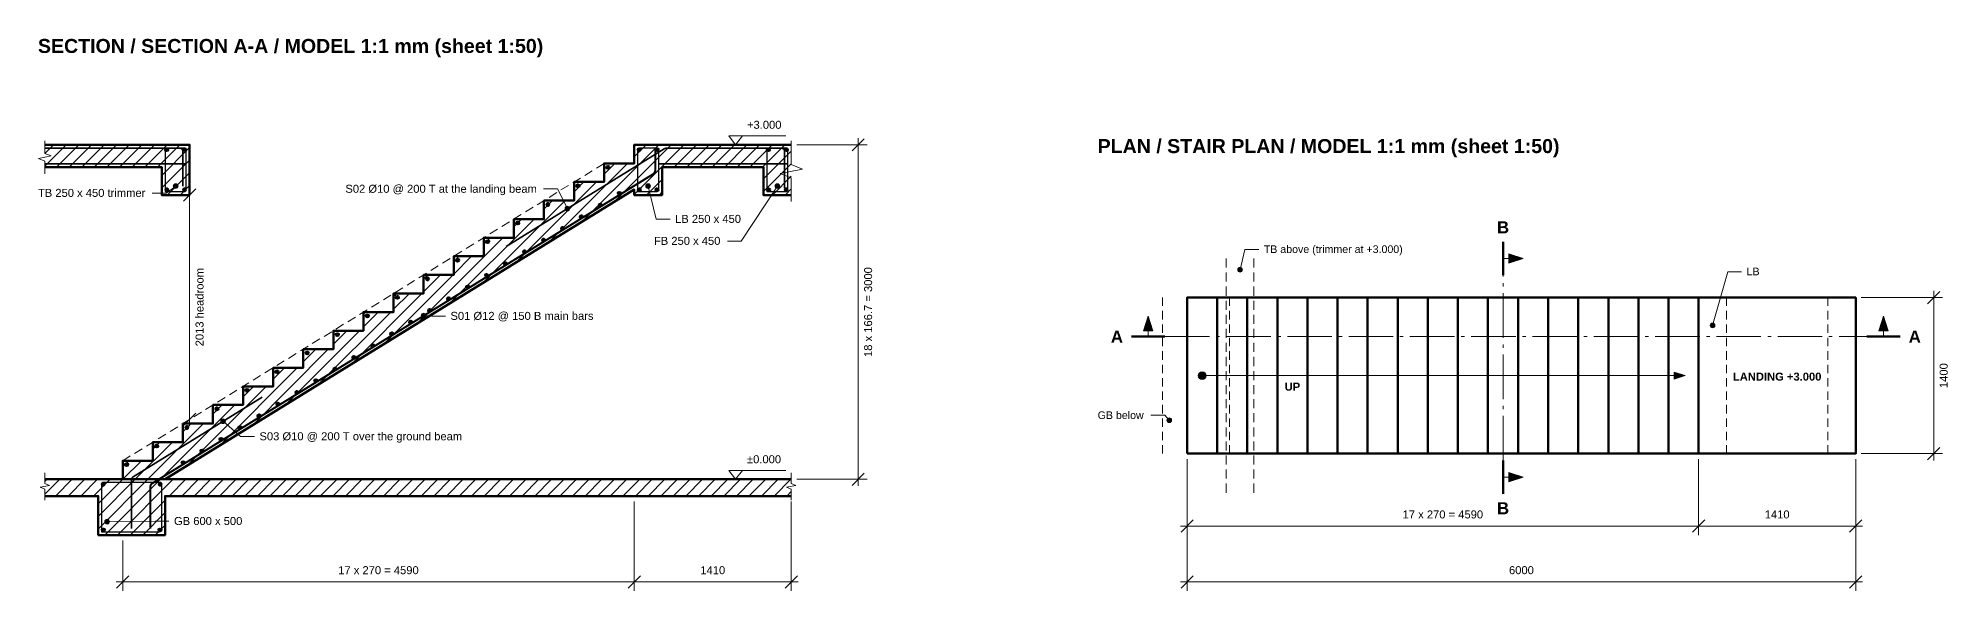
# Model space of a CAD drawing. Header units: millimetres. Extents: x 2 to 27661, y 0 to 4956.
# Drawn here: x 2 to 17139, y 0 to 4956 of the extents above; entities that cross this region are included whole.
import ezdxf
from ezdxf.enums import TextEntityAlignment as Align

# ---------------------------------------------------------------- set-up
doc = ezdxf.new("R2010")
doc.units = ezdxf.units.MM
for name, color, linetype, lineweight, true_color in [('A-BORDER', 7, 'Continuous', 18, 0x6f8794), ('A-DIMS', 7, 'Continuous', 15, 0x46606d), ('A-TEXT', 7, 'Continuous', 15, 0x1b2a33), ('S-CONC', 7, 'Continuous', 50, 0x1f2d36), ('S-HATCH', 7, 'Continuous', 9, 0x9aa5aa), ('S-HIDDEN', 7, 'Continuous', 18, 0x5b6b74), ('S-REBAR', 7, 'Continuous', 40, 0xb2361f)]:
    doc.layers.add(name, color=color, linetype=linetype, lineweight=lineweight, true_color=true_color)
doc.styles.add('STR_BOLD', font='arialbd.ttf')
doc.styles.add('STR_REGULAR', font='arial.ttf')

# ---------------------------------------------------------------- blocks, each defined once
blk = doc.blocks.new('2104_STAIR_STRAIGHT_SECTION')
at = {"layer": 'A-DIMS'}
h = blk.add_hatch(color=256, dxfattribs=at)
edge = h.paths.add_edge_path()
edge.add_arc((475, 2630), 21, 0, 360)
h = blk.add_hatch(color=256, dxfattribs=at)
edge = h.paths.add_edge_path()
edge.add_arc((4715, 2630), 21, 0, 360)
h = blk.add_hatch(color=256, dxfattribs=at)
edge = h.paths.add_edge_path()
edge.add_arc((5875, 2630), 21, 0, 360)
h = blk.add_hatch(color=256, dxfattribs=at)
edge = h.paths.add_edge_path()
edge.add_arc((3990, 2428), 21, 0, 360)
h = blk.add_hatch(color=256, dxfattribs=at)
edge = h.paths.add_edge_path()
edge.add_arc((2700, 1468), 21, 0, 360)
h = blk.add_hatch(color=256, dxfattribs=at)
edge = h.paths.add_edge_path()
edge.add_arc((900, 520), 21, 0, 360)
h = blk.add_hatch(color=256, dxfattribs=at)
edge = h.paths.add_edge_path()
edge.add_arc((-140, -380), 21, 0, 360)
at = {"layer": 'S-REBAR'}
h = blk.add_hatch(color=256, dxfattribs=at)
edge = h.paths.add_edge_path()
edge.add_arc((394, 2956), 14, 0, 360)
h = blk.add_hatch(color=256, dxfattribs=at)
edge = h.paths.add_edge_path()
edge.add_arc((556, 2956), 14, 0, 360)
h = blk.add_hatch(color=256, dxfattribs=at)
edge = h.paths.add_edge_path()
edge.add_arc((4634, 2956), 14, 0, 360)
h = blk.add_hatch(color=256, dxfattribs=at)
edge = h.paths.add_edge_path()
edge.add_arc((4796, 2956), 14, 0, 360)
h = blk.add_hatch(color=256, dxfattribs=at)
edge = h.paths.add_edge_path()
edge.add_arc((5794, 2956), 14, 0, 360)
h = blk.add_hatch(color=256, dxfattribs=at)
edge = h.paths.add_edge_path()
edge.add_arc((5956, 2956), 14, 0, 360)
h = blk.add_hatch(color=256, dxfattribs=at)
edge = h.paths.add_edge_path()
edge.add_arc((4355, 2798), 14, 0, 360)
h = blk.add_hatch(color=256, dxfattribs=at)
edge = h.paths.add_edge_path()
edge.add_arc((396, 2596), 14, 0, 360)
h = blk.add_hatch(color=256, dxfattribs=at)
edge = h.paths.add_edge_path()
edge.add_arc((554, 2596), 14, 0, 360)
h = blk.add_hatch(color=256, dxfattribs=at)
edge = h.paths.add_edge_path()
edge.add_arc((4085, 2632), 14, 0, 360)
h = blk.add_hatch(color=256, dxfattribs=at)
edge = h.paths.add_edge_path()
edge.add_arc((4456, 2565), 14, 0, 360)
h = blk.add_hatch(color=256, dxfattribs=at)
edge = h.paths.add_edge_path()
edge.add_arc((4636, 2596), 14, 0, 360)
h = blk.add_hatch(color=256, dxfattribs=at)
edge = h.paths.add_edge_path()
edge.add_arc((4794, 2596), 14, 0, 360)
h = blk.add_hatch(color=256, dxfattribs=at)
edge = h.paths.add_edge_path()
edge.add_arc((5796, 2596), 14, 0, 360)
h = blk.add_hatch(color=256, dxfattribs=at)
edge = h.paths.add_edge_path()
edge.add_arc((5954, 2596), 14, 0, 360)
h = blk.add_hatch(color=256, dxfattribs=at)
edge = h.paths.add_edge_path()
edge.add_arc((3815, 2465), 14, 0, 360)
h = blk.add_hatch(color=256, dxfattribs=at)
edge = h.paths.add_edge_path()
edge.add_arc((4286, 2460), 14, 0, 360)
h = blk.add_hatch(color=256, dxfattribs=at)
edge = h.paths.add_edge_path()
edge.add_arc((3545, 2298), 14, 0, 360)
h = blk.add_hatch(color=256, dxfattribs=at)
edge = h.paths.add_edge_path()
edge.add_arc((3946, 2250), 14, 0, 360)
h = blk.add_hatch(color=256, dxfattribs=at)
edge = h.paths.add_edge_path()
edge.add_arc((4116, 2355), 14, 0, 360)
h = blk.add_hatch(color=256, dxfattribs=at)
edge = h.paths.add_edge_path()
edge.add_arc((3275, 2132), 14, 0, 360)
h = blk.add_hatch(color=256, dxfattribs=at)
edge = h.paths.add_edge_path()
edge.add_arc((3776, 2145), 14, 0, 360)
h = blk.add_hatch(color=256, dxfattribs=at)
edge = h.paths.add_edge_path()
edge.add_arc((3005, 1965), 14, 0, 360)
h = blk.add_hatch(color=256, dxfattribs=at)
edge = h.paths.add_edge_path()
edge.add_arc((3435, 1935), 14, 0, 360)
h = blk.add_hatch(color=256, dxfattribs=at)
edge = h.paths.add_edge_path()
edge.add_arc((3605, 2040), 14, 0, 360)
h = blk.add_hatch(color=256, dxfattribs=at)
edge = h.paths.add_edge_path()
edge.add_arc((2735, 1798), 14, 0, 360)
h = blk.add_hatch(color=256, dxfattribs=at)
edge = h.paths.add_edge_path()
edge.add_arc((3095, 1725), 14, 0, 360)
h = blk.add_hatch(color=256, dxfattribs=at)
edge = h.paths.add_edge_path()
edge.add_arc((3265, 1830), 14, 0, 360)
h = blk.add_hatch(color=256, dxfattribs=at)
edge = h.paths.add_edge_path()
edge.add_arc((2465, 1632), 14, 0, 360)
h = blk.add_hatch(color=256, dxfattribs=at)
edge = h.paths.add_edge_path()
edge.add_arc((2925, 1620), 14, 0, 360)
h = blk.add_hatch(color=256, dxfattribs=at)
edge = h.paths.add_edge_path()
edge.add_arc((2195, 1465), 14, 0, 360)
h = blk.add_hatch(color=256, dxfattribs=at)
edge = h.paths.add_edge_path()
edge.add_arc((2584, 1410), 14, 0, 360)
h = blk.add_hatch(color=256, dxfattribs=at)
edge = h.paths.add_edge_path()
edge.add_arc((2754, 1515), 14, 0, 360)
h = blk.add_hatch(color=256, dxfattribs=at)
edge = h.paths.add_edge_path()
edge.add_arc((1925, 1298), 14, 0, 360)
h = blk.add_hatch(color=256, dxfattribs=at)
edge = h.paths.add_edge_path()
edge.add_arc((2244, 1199), 14, 0, 360)
h = blk.add_hatch(color=256, dxfattribs=at)
edge = h.paths.add_edge_path()
edge.add_arc((2414, 1305), 14, 0, 360)
h = blk.add_hatch(color=256, dxfattribs=at)
edge = h.paths.add_edge_path()
edge.add_arc((1655, 1132), 14, 0, 360)
h = blk.add_hatch(color=256, dxfattribs=at)
edge = h.paths.add_edge_path()
edge.add_arc((2074, 1094), 14, 0, 360)
h = blk.add_hatch(color=256, dxfattribs=at)
edge = h.paths.add_edge_path()
edge.add_arc((1385, 965), 14, 0, 360)
h = blk.add_hatch(color=256, dxfattribs=at)
edge = h.paths.add_edge_path()
edge.add_arc((1733, 884), 14, 0, 360)
h = blk.add_hatch(color=256, dxfattribs=at)
edge = h.paths.add_edge_path()
edge.add_arc((1904, 989), 14, 0, 360)
h = blk.add_hatch(color=256, dxfattribs=at)
edge = h.paths.add_edge_path()
edge.add_arc((1115, 798), 14, 0, 360)
h = blk.add_hatch(color=256, dxfattribs=at)
edge = h.paths.add_edge_path()
edge.add_arc((1393, 674), 14, 0, 360)
h = blk.add_hatch(color=256, dxfattribs=at)
edge = h.paths.add_edge_path()
edge.add_arc((1563, 779), 14, 0, 360)
h = blk.add_hatch(color=256, dxfattribs=at)
edge = h.paths.add_edge_path()
edge.add_arc((845, 632), 14, 0, 360)
h = blk.add_hatch(color=256, dxfattribs=at)
edge = h.paths.add_edge_path()
edge.add_arc((1223, 569), 14, 0, 360)
h = blk.add_hatch(color=256, dxfattribs=at)
edge = h.paths.add_edge_path()
edge.add_arc((575, 465), 14, 0, 360)
h = blk.add_hatch(color=256, dxfattribs=at)
edge = h.paths.add_edge_path()
edge.add_arc((882, 359), 14, 0, 360)
h = blk.add_hatch(color=256, dxfattribs=at)
edge = h.paths.add_edge_path()
edge.add_arc((1053, 464), 14, 0, 360)
h = blk.add_hatch(color=256, dxfattribs=at)
edge = h.paths.add_edge_path()
edge.add_arc((305, 298), 14, 0, 360)
h = blk.add_hatch(color=256, dxfattribs=at)
edge = h.paths.add_edge_path()
edge.add_arc((712, 254), 14, 0, 360)
h = blk.add_hatch(color=256, dxfattribs=at)
edge = h.paths.add_edge_path()
edge.add_arc((35, 132), 14, 0, 360)
h = blk.add_hatch(color=256, dxfattribs=at)
edge = h.paths.add_edge_path()
edge.add_arc((542, 149), 14, 0, 360)
h = blk.add_hatch(color=256, dxfattribs=at)
edge = h.paths.add_edge_path()
edge.add_arc((-176, -44), 14, 0, 360)
h = blk.add_hatch(color=256, dxfattribs=at)
edge = h.paths.add_edge_path()
edge.add_arc((336, -44), 14, 0, 360)
h = blk.add_hatch(color=256, dxfattribs=at)
edge = h.paths.add_edge_path()
edge.add_arc((-174, -454), 14, 0, 360)
h = blk.add_hatch(color=256, dxfattribs=at)
edge = h.paths.add_edge_path()
edge.add_arc((334, -454), 14, 0, 360)
at = {"layer": 'A-DIMS'}
for p, q in [((5438, 3080), (5951, 3080)), ((6050, 3000), (6680, 3000)), ((6600, -60), (6600, 3060)), ((4146, 2726), (4214, 2768)), ((4252, 2791), (4320, 2833)), ((600, 477), (600, 2610)), ((3827, 2529), (3895, 2571)), ((3933, 2595), (4001, 2636)), ((4039, 2660), (4107, 2702)), ((3614, 2398), (3682, 2440)), ((3720, 2463), (3789, 2505)), ((3295, 2201), (3363, 2243)), ((3402, 2266), (3470, 2308)), ((3508, 2332), (3576, 2374)), ((3083, 2070), (3151, 2112)), ((3189, 2135), (3257, 2177)), ((2764, 1873), (2832, 1915)), ((2870, 1938), (2938, 1980)), ((2976, 2004), (3044, 2046)), ((2445, 1676), (2513, 1718)), ((2551, 1741), (2619, 1783)), ((2657, 1807), (2726, 1849)), ((2232, 1545), (2300, 1587)), ((2339, 1610), (2407, 1652)), ((1913, 1348), (1981, 1390)), ((2020, 1413), (2088, 1455)), ((2126, 1479), (2194, 1521)), ((1701, 1217), (1769, 1259)), ((1807, 1282), (1875, 1324)), ((1382, 1020), (1450, 1062)), ((1488, 1085), (1556, 1127)), ((1594, 1151), (1663, 1193)), ((1063, 823), (1131, 865)), ((1169, 888), (1237, 930)), ((1276, 954), (1344, 996)), ((850, 692), (918, 734)), ((957, 757), (1025, 799)), ((531, 495), (600, 537)), ((638, 560), (706, 602)), ((744, 626), (812, 668)), ((319, 364), (387, 405)), ((425, 429), (493, 471)), ((0, 167), (68, 209)), ((106, 232), (174, 274)), ((213, 298), (281, 340)), ((5438, 80), (5951, 80)), ((6050, 0), (6680, 0)), ((4590, -200), (4590, -1000)), ((4590, -200), (4590, -1000)), ((6000, -200), (6000, -1000)), ((0, -550), (0, -1000)), ((-60, -920), (4650, -920)), ((4530, -920), (6060, -920))]:
    blk.add_line(p, q, dxfattribs=at)
at = {"layer": 'A-DIMS', "lineweight": 30}
for p, q in [((6545, 2945), (6655, 3055)), ((545, 2495), (655, 2605)), ((545, 482), (655, 592)), ((6545, -55), (6655, 55)), ((-55, -975), (55, -865)), ((4535, -975), (4645, -865)), ((4535, -975), (4645, -865)), ((5945, -975), (6055, -865))]:
    blk.add_line(p, q, dxfattribs=at)
at = {"layer": 'A-DIMS'}
for points in [[(-699, 3036), (-699, 2923), (-641, 2900), (-757, 2877), (-699, 2853), (-699, 2741)], [(5999, 2491), (5999, 2703), (5899, 2743), (6099, 2783), (5999, 2823), (5999, 3036)], [(265, 2567), (390, 2567), (475, 2630)], [(3777, 2604), (3902, 2604), (3990, 2428)], [(4912, 2334), (4787, 2334), (4715, 2630)], [(5426, 2137), (5551, 2137), (5875, 2630)], [(2896, 1464), (2771, 1464), (2700, 1468)], [(1182, 384), (1057, 384), (900, 520)], [(-699, 59), (-699, -38), (-657, -55), (-741, -72), (-699, -88), (-699, -186)], [(5999, -186), (5999, -88), (5957, -72), (6041, -55), (5999, -38), (5999, 59)], [(415, -376), (290, -376), (-140, -380)]]:
    blk.add_lwpolyline(points, dxfattribs=at)
for points in [[(5500, 3000), (5438, 3080), (5562, 3080)], [(5500, 0), (5438, 80), (5562, 80)]]:
    blk.add_lwpolyline(points, close=True, dxfattribs=at)
for centre in [(475, 2630), (4715, 2630), (5875, 2630), (3990, 2428), (2700, 1468), (900, 520), (-140, -380)]:
    blk.add_circle(centre, 21, dxfattribs=at)
at = {"layer": 'S-CONC'}
for points in [[(-699, 2800), (350, 2800), (350, 2550), (600, 2550), (600, 3000), (-699, 3000)], [(381, 0), (0, 0), (0, 167), (270, 167), (270, 333), (540, 333), (540, 500), (810, 500), (810, 667), (1080, 667), (1080, 833), (1350, 833), (1350, 1000), (1620, 1000), (1620, 1167), (1890, 1167), (1890, 1333), (2160, 1333), (2160, 1500), (2430, 1500), (2430, 1667), (2700, 1667), (2700, 1833), (2970, 1833), (2970, 2000), (3240, 2000), (3240, 2167), (3510, 2167), (3510, 2333), (3780, 2333), (3780, 2500), (4050, 2500), (4050, 2667), (4320, 2667), (4320, 2833), (4590, 2833), (4590, 3000), (5999, 3000)], [(5999, 2550), (5750, 2550), (5750, 2800), (4840, 2800), (4840, 2550), (4590, 2550), (4590, 2598), (381, 0)], [(5999, 0), (-699, 0)], [(-699, -150), (-220, -150), (-220, -500), (380, -500), (380, -150), (5999, -150)]]:
    blk.add_lwpolyline(points, dxfattribs=at)
at = {"layer": 'S-HATCH'}
for p, q in [((-699, 2808), (-507, 3000)), ((-699, 2921), (-620, 3000)), ((-594, 2800), (-394, 3000)), ((-481, 2800), (-281, 3000)), ((-368, 2800), (-168, 3000)), ((-255, 2800), (-55, 3000)), ((-142, 2800), (58, 3000)), ((-28, 2800), (172, 3000)), ((85, 2800), (285, 3000)), ((198, 2800), (398, 3000)), ((311, 2800), (511, 3000)), ((350, 2726), (600, 2976)), ((4116, 2306), (4810, 3000)), ((4411, 2488), (4923, 3000)), ((4590, 2554), (5036, 3000)), ((4590, 2893), (4697, 3000)), ((4950, 2800), (5150, 3000)), ((5063, 2800), (5263, 3000)), ((5176, 2800), (5376, 3000)), ((5289, 2800), (5489, 3000)), ((5402, 2800), (5602, 3000)), ((5515, 2800), (5715, 3000)), ((5628, 2800), (5828, 3000)), ((5742, 2800), (5942, 3000)), ((5750, 2695), (5999, 2944)), ((350, 2613), (600, 2863)), ((400, 2550), (600, 2750)), ((3820, 2123), (4530, 2833)), ((4320, 2736), (4417, 2833)), ((5750, 2582), (5999, 2831)), ((514, 2550), (600, 2636)), ((3525, 1941), (4251, 2667)), ((4050, 2579), (4137, 2667)), ((4700, 2550), (4840, 2690)), ((4813, 2550), (4840, 2577)), ((5831, 2550), (5999, 2718)), ((5944, 2550), (5999, 2605)), ((3229, 1758), (3971, 2500)), ((3780, 2422), (3858, 2500)), ((2933, 1576), (3691, 2333)), ((3510, 2265), (3578, 2333)), ((2638, 1393), (3411, 2167)), ((3240, 2109), (3298, 2167)), ((2970, 1839), (3131, 2000)), ((2970, 1952), (3018, 2000)), ((2342, 1211), (2965, 1833)), ((2700, 1682), (2852, 1833)), ((2700, 1795), (2738, 1833)), ((2046, 1028), (2685, 1667)), ((2430, 1525), (2572, 1667)), ((2430, 1638), (2459, 1667)), ((1751, 846), (2405, 1500)), ((2160, 1368), (2292, 1500)), ((2160, 1481), (2179, 1500)), ((1455, 663), (2125, 1333)), ((1890, 1211), (2012, 1333)), ((1890, 1324), (1899, 1333)), ((1160, 481), (1845, 1167)), ((1620, 1054), (1732, 1167)), ((864, 298), (1566, 1000)), ((1350, 897), (1453, 1000)), ((568, 116), (1286, 833)), ((1080, 741), (1173, 833)), ((339, 0), (1006, 667)), ((810, 584), (893, 667)), ((226, 0), (726, 500)), ((540, 427), (613, 500)), ((113, 0), (446, 333)), ((270, 270), (333, 333)), ((-699, -133), (-566, 0)), ((-699, -20), (-679, 0)), ((-603, -150), (-453, 0)), ((-489, -150), (-339, 0)), ((-376, -150), (-226, 0)), ((-263, -150), (-113, 0)), ((-220, -446), (226, 0)), ((-220, -333), (113, 0)), ((-220, -220), (0, 0)), ((-161, -500), (339, 0)), ((-47, -500), (453, 0)), ((0, 0), (167, 167)), ((0, 113), (54, 167)), ((416, -150), (566, 0)), ((529, -150), (679, 0)), ((642, -150), (792, 0)), ((755, -150), (905, 0)), ((868, -150), (1018, 0)), ((981, -150), (1131, 0)), ((1095, -150), (1245, 0)), ((1208, -150), (1358, 0)), ((1321, -150), (1471, 0)), ((1547, -150), (1697, 0)), ((1660, -150), (1810, 0)), ((1773, -150), (1923, 0)), ((1886, -150), (2036, 0)), ((2000, -150), (2150, 0)), ((2113, -150), (2263, 0)), ((2226, -150), (2376, 0)), ((2339, -150), (2489, 0)), ((2452, -150), (2602, 0)), ((2565, -150), (2715, 0)), ((2678, -150), (2828, 0)), ((2792, -150), (2942, 0)), ((2905, -150), (3055, 0)), ((3018, -150), (3168, 0)), ((3131, -150), (3281, 0)), ((3244, -150), (3394, 0)), ((3357, -150), (3507, 0)), ((3470, -150), (3620, 0)), ((3584, -150), (3734, 0)), ((3697, -150), (3847, 0)), ((3810, -150), (3960, 0)), ((3923, -150), (4073, 0)), ((4036, -150), (4186, 0)), ((4149, -150), (4299, 0)), ((4262, -150), (4412, 0)), ((4375, -150), (4525, 0)), ((4489, -150), (4639, 0)), ((4602, -150), (4752, 0)), ((4715, -150), (4865, 0)), ((4828, -150), (4978, 0)), ((4941, -150), (5091, 0)), ((5054, -150), (5204, 0)), ((5167, -150), (5317, 0)), ((5281, -150), (5431, 0)), ((5394, -150), (5544, 0)), ((5507, -150), (5657, 0)), ((5620, -150), (5770, 0)), ((5733, -150), (5883, 0)), ((5846, -150), (5996, 0)), ((1434, -150), (1584, 0)), ((5959, -150), (5999, -110)), ((66, -500), (380, -186)), ((179, -500), (380, -299)), ((292, -500), (380, -412))]:
    blk.add_line(p, q, dxfattribs=at)
at = {"layer": 'S-REBAR', "lineweight": 35}
for points in [[(-699, 2970), (510, 2970), (510, 2970), (510, 2970), (510, 2970), (510, 2970), (510, 2970), (510, 2970), (517, 2969), (517, 2969), (518, 2969), (518, 2969), (518, 2969), (518, 2969), (518, 2969), (524, 2966), (525, 2966), (525, 2966), (525, 2966), (525, 2966), (525, 2966), (526, 2966), (531, 2962), (531, 2961), (531, 2961), (531, 2961), (531, 2961), (531, 2961), (532, 2961), (536, 2956), (536, 2955), (536, 2955), (536, 2955), (536, 2955), (536, 2955), (536, 2954), (539, 2948), (539, 2948), (539, 2948), (539, 2948), (539, 2948), (539, 2947), (539, 2947), (540, 2940), (540, 2940), (540, 2940), (540, 2940), (540, 2940), (540, 2940), (540, 2940), (540, 2630)], [(5590, 2969), (4876, 2969), (4875, 2969), (4875, 2969), (4875, 2969), (4875, 2969), (4875, 2969), (4875, 2969), (4873, 2969), (4873, 2969), (4873, 2969), (4873, 2969), (4873, 2969), (4872, 2969), (4872, 2969), (4870, 2969), (4870, 2969), (4870, 2968), (4870, 2968), (4870, 2968), (4870, 2968), (4870, 2968), (4867, 2968), (4867, 2968), (4867, 2968), (4867, 2968), (4867, 2968), (4867, 2968), (4867, 2968), (4865, 2967), (4865, 2967), (4865, 2967), (4865, 2967), (4865, 2967), (4864, 2967), (4864, 2967), (4862, 2966), (4862, 2966), (4862, 2966), (4862, 2966), (4862, 2966), (4862, 2966), (4862, 2966), (4860, 2965), (4860, 2965), (4860, 2965), (4860, 2965), (4860, 2965), (4860, 2964), (4860, 2964), (3440, 2088)], [(5490, 2970), (5910, 2970), (5910, 2970), (5910, 2970), (5910, 2970), (5910, 2970), (5910, 2970), (5910, 2970), (5917, 2969), (5917, 2969), (5918, 2969), (5918, 2969), (5918, 2969), (5918, 2969), (5918, 2969), (5924, 2966), (5925, 2966), (5925, 2966), (5925, 2966), (5925, 2966), (5925, 2966), (5926, 2966), (5931, 2962), (5931, 2961), (5931, 2961), (5931, 2961), (5931, 2961), (5931, 2961), (5932, 2961), (5936, 2956), (5936, 2955), (5936, 2955), (5936, 2955), (5936, 2955), (5936, 2955), (5936, 2954), (5939, 2948), (5939, 2948), (5939, 2948), (5939, 2948), (5939, 2948), (5939, 2947), (5939, 2947), (5940, 2940), (5940, 2940), (5940, 2940), (5940, 2940), (5940, 2940), (5940, 2940), (5940, 2940), (5940, 2610)], [(-699, 2830), (560, 2830)], [(4810, 2830), (5960, 2830)], [(1250, 736), (94, 23), (94, 23), (94, 23), (94, 23), (94, 23), (94, 23), (94, 23), (91, 20), (90, 20), (90, 20), (90, 20), (90, 20), (90, 20), (90, 20), (87, 17), (87, 16), (87, 16), (87, 16), (87, 16), (86, 16), (86, 16), (84, 12), (84, 12), (84, 12), (84, 12), (84, 12), (84, 12), (84, 12), (82, 8), (82, 8), (82, 8), (82, 7), (82, 7), (82, 7), (82, 7), (81, 3), (81, 3), (80, 3), (80, 2), (80, 2), (80, 2), (80, 2), (80, -2), (80, -2), (80, -3), (80, -3), (80, -3), (80, -3), (80, -3), (80, -440)]]:
    blk.add_lwpolyline(points, dxfattribs=at)
at = {"layer": 'S-REBAR', "lineweight": 40}
blk.add_lwpolyline([(250, -440), (250, -65), (250, -65), (250, -64), (250, -64), (250, -64), (250, -64), (250, -64), (250, -59), (250, -59), (251, -58), (251, -58), (251, -58), (251, -58), (251, -58), (252, -53), (252, -53), (252, -53), (252, -52), (252, -52), (252, -52), (252, -52), (254, -47), (254, -47), (254, -47), (255, -47), (255, -47), (255, -47), (255, -46), (258, -42), (258, -42), (258, -42), (258, -42), (258, -42), (258, -42), (258, -41), (262, -38), (262, -38), (262, -37), (262, -37), (262, -37), (262, -37), (263, -37), (267, -34), (267, -34), (267, -34), (267, -34), (267, -34), (267, -34), (267, -34), (4763, 2741), (4763, 2741), (4763, 2741), (4763, 2741), (4763, 2742), (4763, 2742), (4763, 2742), (4767, 2745), (4768, 2745), (4768, 2745), (4768, 2745), (4768, 2745), (4768, 2745), (4768, 2745), (4772, 2749), (4772, 2749), (4772, 2749), (4772, 2750), (4772, 2750), (4772, 2750), (4772, 2750), (4775, 2754), (4775, 2754), (4775, 2754), (4775, 2755), (4776, 2755), (4776, 2755), (4776, 2755), (4778, 2760), (4778, 2760), (4778, 2760), (4778, 2760), (4778, 2760), (4778, 2760), (4778, 2761), (4779, 2766), (4779, 2766), (4779, 2766), (4779, 2766), (4779, 2766), (4780, 2766), (4780, 2767), (4780, 2772), (4780, 2772), (4780, 2772), (4780, 2772), (4780, 2772), (4780, 2772), (4780, 2772), (4780, 2967)], dxfattribs=at)
at = {"layer": 'S-REBAR', "lineweight": 30}
for points in [[(380, 2580), (546, 2580), (546, 2580), (546, 2580), (546, 2580), (546, 2580), (546, 2580), (546, 2580), (552, 2581), (552, 2581), (552, 2581), (552, 2581), (552, 2581), (553, 2581), (553, 2581), (558, 2583), (558, 2583), (558, 2583), (558, 2583), (558, 2583), (558, 2583), (558, 2584), (563, 2587), (563, 2587), (563, 2587), (563, 2587), (563, 2587), (563, 2587), (563, 2587), (566, 2592), (567, 2592), (567, 2592), (567, 2592), (567, 2592), (567, 2592), (567, 2592), (569, 2597), (569, 2597), (569, 2598), (569, 2598), (569, 2598), (569, 2598), (569, 2598), (570, 2604), (570, 2604), (570, 2604), (570, 2604), (570, 2604), (570, 2604), (570, 2604), (570, 2946), (570, 2946), (570, 2946), (570, 2946), (570, 2946), (570, 2946), (570, 2946), (569, 2952), (569, 2952), (569, 2952), (569, 2952), (569, 2952), (569, 2953), (569, 2953), (567, 2958), (567, 2958), (567, 2958), (567, 2958), (567, 2958), (567, 2958), (566, 2958), (563, 2963), (563, 2963), (563, 2963), (563, 2963), (563, 2963), (563, 2963), (563, 2963), (558, 2966), (558, 2967), (558, 2967), (558, 2967), (558, 2967), (558, 2967), (558, 2967), (553, 2969), (553, 2969), (552, 2969), (552, 2969), (552, 2969), (552, 2969), (552, 2969), (546, 2970), (546, 2970), (546, 2970), (546, 2970), (546, 2970), (546, 2970), (546, 2970), (404, 2970), (404, 2970), (404, 2970), (404, 2970), (404, 2970), (404, 2970), (404, 2970), (398, 2969), (398, 2969), (398, 2969), (398, 2969), (398, 2969), (397, 2969), (397, 2969), (392, 2967), (392, 2967), (392, 2967), (392, 2967), (392, 2967), (392, 2967), (392, 2966), (387, 2963), (387, 2963), (387, 2963), (387, 2963), (387, 2963), (387, 2963), (387, 2963), (384, 2958), (383, 2958), (383, 2958), (383, 2958), (383, 2958), (383, 2958), (383, 2958), (381, 2953), (381, 2953), (381, 2952), (381, 2952), (381, 2952), (381, 2952), (381, 2952), (380, 2946), (380, 2946), (380, 2946), (380, 2946), (380, 2946), (380, 2946), (380, 2946), (380, 2580)], [(4620, 2580), (4786, 2580), (4786, 2580), (4786, 2580), (4786, 2580), (4786, 2580), (4786, 2580), (4786, 2580), (4792, 2581), (4792, 2581), (4792, 2581), (4792, 2581), (4792, 2581), (4793, 2581), (4793, 2581), (4798, 2583), (4798, 2583), (4798, 2583), (4798, 2583), (4798, 2583), (4798, 2583), (4798, 2584), (4803, 2587), (4803, 2587), (4803, 2587), (4803, 2587), (4803, 2587), (4803, 2587), (4803, 2587), (4806, 2592), (4807, 2592), (4807, 2592), (4807, 2592), (4807, 2592), (4807, 2592), (4807, 2592), (4809, 2597), (4809, 2597), (4809, 2598), (4809, 2598), (4809, 2598), (4809, 2598), (4809, 2598), (4810, 2604), (4810, 2604), (4810, 2604), (4810, 2604), (4810, 2604), (4810, 2604), (4810, 2604), (4810, 2946), (4810, 2946), (4810, 2946), (4810, 2946), (4810, 2946), (4810, 2946), (4810, 2946), (4809, 2952), (4809, 2952), (4809, 2952), (4809, 2952), (4809, 2952), (4809, 2953), (4809, 2953), (4807, 2958), (4807, 2958), (4807, 2958), (4807, 2958), (4807, 2958), (4807, 2958), (4806, 2958), (4803, 2963), (4803, 2963), (4803, 2963), (4803, 2963), (4803, 2963), (4803, 2963), (4803, 2963), (4798, 2966), (4798, 2967), (4798, 2967), (4798, 2967), (4798, 2967), (4798, 2967), (4798, 2967), (4793, 2969), (4793, 2969), (4792, 2969), (4792, 2969), (4792, 2969), (4792, 2969), (4792, 2969), (4786, 2970), (4786, 2970), (4786, 2970), (4786, 2970), (4786, 2970), (4786, 2970), (4786, 2970), (4644, 2970), (4644, 2970), (4644, 2970), (4644, 2970), (4644, 2970), (4644, 2970), (4644, 2970), (4638, 2969), (4638, 2969), (4638, 2969), (4638, 2969), (4638, 2969), (4637, 2969), (4637, 2969), (4632, 2967), (4632, 2967), (4632, 2967), (4632, 2967), (4632, 2967), (4632, 2967), (4632, 2966), (4627, 2963), (4627, 2963), (4627, 2963), (4627, 2963), (4627, 2963), (4627, 2963), (4627, 2963), (4624, 2958), (4623, 2958), (4623, 2958), (4623, 2958), (4623, 2958), (4623, 2958), (4623, 2958), (4621, 2953), (4621, 2953), (4621, 2952), (4621, 2952), (4621, 2952), (4621, 2952), (4621, 2952), (4620, 2946), (4620, 2946), (4620, 2946), (4620, 2946), (4620, 2946), (4620, 2946), (4620, 2946), (4620, 2580)], [(5780, 2580), (5946, 2580), (5946, 2580), (5946, 2580), (5946, 2580), (5946, 2580), (5946, 2580), (5946, 2580), (5952, 2581), (5952, 2581), (5952, 2581), (5952, 2581), (5952, 2581), (5953, 2581), (5953, 2581), (5958, 2583), (5958, 2583), (5958, 2583), (5958, 2583), (5958, 2583), (5958, 2583), (5958, 2584), (5963, 2587), (5963, 2587), (5963, 2587), (5963, 2587), (5963, 2587), (5963, 2587), (5963, 2587), (5966, 2592), (5967, 2592), (5967, 2592), (5967, 2592), (5967, 2592), (5967, 2592), (5967, 2592), (5969, 2597), (5969, 2597), (5969, 2598), (5969, 2598), (5969, 2598), (5969, 2598), (5969, 2598), (5970, 2604), (5970, 2604), (5970, 2604), (5970, 2604), (5970, 2604), (5970, 2604), (5970, 2604), (5970, 2946), (5970, 2946), (5970, 2946), (5970, 2946), (5970, 2946), (5970, 2946), (5970, 2946), (5969, 2952), (5969, 2952), (5969, 2952), (5969, 2952), (5969, 2952), (5969, 2953), (5969, 2953), (5967, 2958), (5967, 2958), (5967, 2958), (5967, 2958), (5967, 2958), (5967, 2958), (5966, 2958), (5963, 2963), (5963, 2963), (5963, 2963), (5963, 2963), (5963, 2963), (5963, 2963), (5963, 2963), (5958, 2966), (5958, 2967), (5958, 2967), (5958, 2967), (5958, 2967), (5958, 2967), (5958, 2967), (5953, 2969), (5953, 2969), (5952, 2969), (5952, 2969), (5952, 2969), (5952, 2969), (5952, 2969), (5946, 2970), (5946, 2970), (5946, 2970), (5946, 2970), (5946, 2970), (5946, 2970), (5946, 2970), (5804, 2970), (5804, 2970), (5804, 2970), (5804, 2970), (5804, 2970), (5804, 2970), (5804, 2970), (5798, 2969), (5798, 2969), (5798, 2969), (5798, 2969), (5798, 2969), (5797, 2969), (5797, 2969), (5792, 2967), (5792, 2967), (5792, 2967), (5792, 2967), (5792, 2967), (5792, 2967), (5792, 2966), (5787, 2963), (5787, 2963), (5787, 2963), (5787, 2963), (5787, 2963), (5787, 2963), (5787, 2963), (5784, 2958), (5783, 2958), (5783, 2958), (5783, 2958), (5783, 2958), (5783, 2958), (5783, 2958), (5781, 2953), (5781, 2953), (5781, 2952), (5781, 2952), (5781, 2952), (5781, 2952), (5781, 2952), (5780, 2946), (5780, 2946), (5780, 2946), (5780, 2946), (5780, 2946), (5780, 2946), (5780, 2946), (5780, 2580)], [(-190, -470), (326, -470), (326, -470), (326, -470), (326, -470), (326, -470), (326, -470), (326, -470), (332, -469), (332, -469), (332, -469), (332, -469), (332, -469), (333, -469), (333, -469), (338, -467), (338, -467), (338, -467), (338, -467), (338, -467), (338, -467), (338, -466), (343, -463), (343, -463), (343, -463), (343, -463), (343, -463), (343, -463), (343, -463), (346, -458), (347, -458), (347, -458), (347, -458), (347, -458), (347, -458), (347, -458), (349, -453), (349, -453), (349, -452), (349, -452), (349, -452), (349, -452), (349, -452), (350, -446), (350, -446), (350, -446), (350, -446), (350, -446), (350, -446), (350, -446), (350, -54), (350, -54), (350, -54), (350, -54), (350, -54), (350, -54), (350, -54), (349, -48), (349, -48), (349, -48), (349, -48), (349, -48), (349, -47), (349, -47), (347, -42), (347, -42), (347, -42), (347, -42), (347, -42), (347, -42), (346, -42), (343, -37), (343, -37), (343, -37), (343, -37), (343, -37), (343, -37), (343, -37), (338, -34), (338, -33), (338, -33), (338, -33), (338, -33), (338, -33), (338, -33), (333, -31), (333, -31), (332, -31), (332, -31), (332, -31), (332, -31), (332, -31), (326, -30), (326, -30), (326, -30), (326, -30), (326, -30), (326, -30), (326, -30), (-166, -30), (-166, -30), (-166, -30), (-166, -30), (-166, -30), (-166, -30), (-166, -30), (-172, -31), (-172, -31), (-172, -31), (-172, -31), (-172, -31), (-173, -31), (-173, -31), (-178, -33), (-178, -33), (-178, -33), (-178, -33), (-178, -33), (-178, -33), (-178, -34), (-183, -37), (-183, -37), (-183, -37), (-183, -37), (-183, -37), (-183, -37), (-183, -37), (-186, -42), (-187, -42), (-187, -42), (-187, -42), (-187, -42), (-187, -42), (-187, -42), (-189, -47), (-189, -47), (-189, -48), (-189, -48), (-189, -48), (-189, -48), (-189, -48), (-190, -54), (-190, -54), (-190, -54), (-190, -54), (-190, -54), (-190, -54), (-190, -54), (-190, -470)]]:
    blk.add_lwpolyline(points, dxfattribs=at)
at = {"layer": 'S-REBAR'}
for centre in [(394, 2956), (556, 2956), (4634, 2956), (4796, 2956), (5794, 2956), (5956, 2956), (4355, 2798), (396, 2596), (554, 2596), (4085, 2632), (4456, 2565), (4636, 2596), (4794, 2596), (5796, 2596), (5954, 2596), (3815, 2465), (4286, 2460), (3545, 2298), (3946, 2250), (4116, 2355), (3275, 2132), (3776, 2145), (3005, 1965), (3435, 1935), (3605, 2040), (2735, 1798), (3095, 1725), (3265, 1830), (2465, 1632), (2925, 1620), (2195, 1465), (2584, 1410), (2754, 1515), (1925, 1298), (2244, 1199), (2414, 1305), (1655, 1132), (2074, 1094), (1385, 965), (1733, 884), (1904, 989), (1115, 798), (1393, 674), (1563, 779), (845, 632), (1223, 569), (575, 465), (882, 359), (1053, 464), (305, 298), (712, 254), (35, 132), (542, 149), (-176, -44), (336, -44), (-174, -454), (334, -454)]:
    blk.add_circle(centre, 14, dxfattribs=at)
at = {"layer": 'A-DIMS', "style": 'STR_REGULAR'}
for s, p in [('+3.000', (5602, 3144)), ('±0.000', (5602, 144))]:
    blk.add_text(s, height=71.8, dxfattribs=at).set_placement(p)
for s, p in [('2013 headroom', (725, 1544)), ('18 x 166.7 = 3000', (6725, 1500))]:
    blk.add_text(s, height=71.8, rotation=90, dxfattribs=at).set_placement(p, align=Align.CENTER)
for s, p in [('17 x 270 = 4590', (2295, -851)), ('1410', (5295, -851))]:
    blk.add_text(s, height=71.8, dxfattribs=at).set_placement(p, align=Align.CENTER)
at = {"layer": 'A-TEXT', "style": 'STR_REGULAR'}
for s, p in [('TB 250 x 450 trimmer', (-761, 2533)), ('S02 Ø10 @ 200 T at the landing beam', (1998, 2570)), ('LB 250 x 450', (4957, 2300)), ('FB 250 x 450', (4767, 2103)), ('S01 Ø12 @ 150 B main bars', (2941, 1430)), ('S03 Ø10 @ 200 T over the ground beam', (1227, 350)), ('GB 600 x 500', (460, -410))]:
    blk.add_text(s, height=71.8, dxfattribs=at).set_placement(p)
blk = doc.blocks.new('2104_STAIR_STRAIGHT_PLAN')
at = {"layer": 'A-DIMS'}
for points in [[(3017, 1750), (2887, 1792), (2887, 1708)], [(-350, 1232), (-392, 1102), (-308, 1102)], [(6250, 1232), (6208, 1102), (6292, 1102)], [(4470, 700), (4370, 732), (4370, 668)], [(3017, -210), (2887, -168), (2887, -252)]]:
    blk.add_hatch(color=256, dxfattribs=at).paths.add_polyline_path(points)
h = blk.add_hatch(color=256, dxfattribs=at)
edge = h.paths.add_edge_path()
edge.add_arc((475, 1650), 21, 0, 360)
h = blk.add_hatch(color=256, dxfattribs=at)
edge = h.paths.add_edge_path()
edge.add_arc((4715, 1150), 21, 0, 360)
h = blk.add_hatch(color=256, dxfattribs=at)
edge = h.paths.add_edge_path()
edge.add_arc((135, 700), 35, 0, 360)
h = blk.add_hatch(color=256, dxfattribs=at)
edge = h.paths.add_edge_path()
edge.add_arc((-160, 300), 21, 0, 360)
at = {"layer": 'A-DIMS', "lineweight": 50}
for p, q in [((2835, 1900), (2835, 1600)), ((-500, 1050), (-200, 1050)), ((6400, 1050), (6100, 1050)), ((2835, -360), (2835, -60))]:
    blk.add_line(p, q, dxfattribs=at)
at = {"layer": 'A-DIMS'}
for p, q in [((2835, 1750), (3017, 1750)), ((2835, 1590), (2835, 1600)), ((2835, 1500), (2835, 1530)), ((2835, 1040), (2835, 1440)), ((6050, 1400), (6780, 1400)), ((6700, -60), (6700, 1460)), ((-350, 1050), (-350, 1232)), ((6250, 1050), (6250, 1232)), ((-200, 1050), (200, 1050)), ((260, 1050), (290, 1050)), ((350, 1050), (750, 1050)), ((810, 1050), (840, 1050)), ((900, 1050), (1300, 1050)), ((1360, 1050), (1390, 1050)), ((1450, 1050), (1850, 1050)), ((1910, 1050), (1940, 1050)), ((2000, 1050), (2400, 1050)), ((2460, 1050), (2490, 1050)), ((2550, 1050), (2950, 1050)), ((3010, 1050), (3040, 1050)), ((3100, 1050), (3500, 1050)), ((3560, 1050), (3590, 1050)), ((3650, 1050), (4050, 1050)), ((4110, 1050), (4140, 1050)), ((4200, 1050), (4600, 1050)), ((4660, 1050), (4690, 1050)), ((4750, 1050), (5150, 1050)), ((5210, 1050), (5240, 1050)), ((5300, 1050), (5700, 1050)), ((5760, 1050), (5790, 1050)), ((5850, 1050), (6100, 1050)), ((2835, 950), (2835, 980)), ((2835, 490), (2835, 890)), ((2835, 400), (2835, 430)), ((2835, -60), (2835, 340)), ((6050, 0), (6780, 0)), ((0, -50), (0, -730)), ((0, -50), (0, -1230)), ((4590, -50), (4590, -730)), ((4590, -50), (4590, -730)), ((6000, -50), (6000, -730)), ((6000, -50), (6000, -1230)), ((2835, -210), (3017, -210)), ((-60, -650), (4650, -650)), ((4530, -650), (6060, -650)), ((-60, -1150), (6060, -1150))]:
    blk.add_line(p, q, dxfattribs=at)
at = {"layer": 'A-DIMS', "lineweight": 30}
for p, q in [((6645, 1345), (6755, 1455)), ((6645, -55), (6755, 55)), ((-55, -705), (55, -595)), ((4535, -705), (4645, -595)), ((4535, -705), (4645, -595)), ((5945, -705), (6055, -595)), ((-55, -1205), (55, -1095)), ((5945, -1205), (6055, -1095))]:
    blk.add_line(p, q, dxfattribs=at)
at = {"layer": 'A-DIMS'}
for points in [[(642, 1832), (518, 1832), (475, 1650)], [(4976, 1632), (4851, 1632), (4715, 1150)], [(135, 700), (4470, 700)], [(-326, 344), (-201, 344), (-160, 300)]]:
    blk.add_lwpolyline(points, dxfattribs=at)
for points in [[(3017, 1750), (2887, 1792), (2887, 1708)], [(-350, 1232), (-392, 1102), (-308, 1102)], [(6250, 1232), (6208, 1102), (6292, 1102)], [(4470, 700), (4370, 732), (4370, 668)], [(3017, -210), (2887, -168), (2887, -252)]]:
    blk.add_lwpolyline(points, close=True, dxfattribs=at)
for centre, radius in [((475, 1650), 21), ((4715, 1150), 21), ((135, 700), 35), ((-160, 300), 21)]:
    blk.add_circle(centre, radius, dxfattribs=at)
at = {"layer": 'S-CONC'}
for p, q in [((0, 0), (0, 1400)), ((270, 0), (270, 1400)), ((540, 0), (540, 1400)), ((810, 0), (810, 1400)), ((1080, 0), (1080, 1400)), ((1350, 0), (1350, 1400)), ((1620, 0), (1620, 1400)), ((1890, 0), (1890, 1400)), ((2160, 0), (2160, 1400)), ((2430, 0), (2430, 1400)), ((2700, 0), (2700, 1400)), ((2970, 0), (2970, 1400)), ((3240, 0), (3240, 1400)), ((3510, 0), (3510, 1400)), ((3780, 0), (3780, 1400)), ((4050, 0), (4050, 1400)), ((4320, 0), (4320, 1400)), ((4590, 0), (4590, 1400))]:
    blk.add_line(p, q, dxfattribs=at)
for points in [[(0, 0), (4590, 0), (4590, 1400), (0, 1400)], [(4590, 0), (6000, 0), (6000, 1400), (4590, 1400)]]:
    blk.add_lwpolyline(points, close=True, dxfattribs=at)
at = {"layer": 'S-HIDDEN'}
for p, q in [((350, 1669), (350, 1750)), ((600, 1669), (600, 1750)), ((350, 1543), (350, 1624)), ((600, 1543), (600, 1624)), ((-220, 1325), (-220, 1400)), ((350, 1416), (350, 1498)), ((350, 1290), (350, 1371)), ((380, 1325), (380, 1400)), ((600, 1416), (600, 1498)), ((600, 1290), (600, 1371)), ((4840, 1325), (4840, 1400)), ((5750, 1325), (5750, 1400)), ((-220, 1204), (-220, 1280)), ((350, 1164), (350, 1245)), ((380, 1204), (380, 1280)), ((600, 1164), (600, 1245)), ((4840, 1204), (4840, 1280)), ((5750, 1204), (5750, 1280)), ((-220, 1084), (-220, 1159)), ((-220, 963), (-220, 1039)), ((350, 1038), (350, 1119)), ((380, 1084), (380, 1159)), ((380, 963), (380, 1039)), ((600, 1038), (600, 1119)), ((4840, 1084), (4840, 1159)), ((4840, 963), (4840, 1039)), ((5750, 1084), (5750, 1159)), ((5750, 963), (5750, 1039)), ((-220, 843), (-220, 918)), ((350, 912), (350, 993)), ((350, 786), (350, 867)), ((380, 843), (380, 918)), ((600, 912), (600, 993)), ((600, 786), (600, 867)), ((4840, 843), (4840, 918)), ((5750, 843), (5750, 918)), ((-220, 722), (-220, 798)), ((350, 659), (350, 741)), ((380, 722), (380, 798)), ((600, 659), (600, 741)), ((4840, 722), (4840, 798)), ((5750, 722), (5750, 798)), ((-220, 602), (-220, 678)), ((-220, 482), (-220, 557)), ((350, 533), (350, 614)), ((380, 602), (380, 678)), ((380, 482), (380, 557)), ((600, 533), (600, 614)), ((4840, 602), (4840, 678)), ((4840, 482), (4840, 557)), ((5750, 602), (5750, 678)), ((5750, 482), (5750, 557)), ((-220, 361), (-220, 437)), ((350, 407), (350, 488)), ((350, 281), (350, 362)), ((380, 361), (380, 437)), ((600, 407), (600, 488)), ((600, 281), (600, 362)), ((4840, 361), (4840, 437)), ((5750, 361), (5750, 437)), ((-220, 241), (-220, 316)), ((-220, 120), (-220, 196)), ((350, 155), (350, 236)), ((380, 241), (380, 316)), ((380, 120), (380, 196)), ((600, 155), (600, 236)), ((4840, 241), (4840, 316)), ((4840, 120), (4840, 196)), ((5750, 241), (5750, 316)), ((5750, 120), (5750, 196)), ((-220, 0), (-220, 75)), ((350, 29), (350, 110)), ((380, 0), (380, 75)), ((600, 29), (600, 110)), ((4840, 0), (4840, 75)), ((5750, 0), (5750, 75)), ((350, -98), (350, -16)), ((350, -224), (350, -143)), ((600, -98), (600, -16)), ((600, -224), (600, -143)), ((350, -350), (350, -269)), ((600, -350), (600, -269))]:
    blk.add_line(p, q, dxfattribs=at)
at = {"layer": 'A-DIMS', "style": 'STR_REGULAR'}
blk.add_text('1400', height=71.8, rotation=90, dxfattribs=at).set_placement((6825, 700), align=Align.CENTER)
for s, p in [('17 x 270 = 4590', (2295, -581)), ('1410', (5295, -581)), ('6000', (3000, -1081))]:
    blk.add_text(s, height=71.8, dxfattribs=at).set_placement(p, align=Align.CENTER)
at = {"layer": 'A-TEXT', "style": 'STR_BOLD'}
for s, height, p in [('B', 108, (2835, 1976)), ('A', 108, (-630, 996)), ('A', 108, (6530, 996)), ('LANDING +3.000', 71.8, (5295, 655)), ('UP', 71.8, (945, 565)), ('B', 108, (2835, -544))]:
    blk.add_text(s, height=height, dxfattribs=at).set_placement(p, align=Align.CENTER)
at = {"layer": 'A-TEXT', "style": 'STR_REGULAR'}
for s, height, p in [('TB above (trimmer at +3.000)', 68.21, (688, 1800)), ('LB', 68.2, (5021, 1600)), ('GB below', 68.2, (-803, 311))]:
    blk.add_text(s, height=height, dxfattribs=at).set_placement(p)

msp = doc.modelspace()

# ---------------------------------------------------------------- block references
at = {"layer": 'A-BORDER'}
for name, p in [('2104_STAIR_STRAIGHT_SECTION', (761, 1000)), ('2104_STAIR_STRAIGHT_PLAN', (10313, 1230))]:
    msp.add_blockref(name, p, dxfattribs=at)

# ---------------------------------------------------------------- texts
at = {"layer": 'A-TEXT', "style": 'STR_BOLD'}
for s, p in [('SECTION / SECTION A-A / MODEL 1:1 mm (sheet 1:50)', (0, 4824)), ('PLAN / STAIR PLAN / MODEL 1:1 mm (sheet 1:50)', (9510, 3926))]:
    msp.add_text(s, height=125.65, dxfattribs=at).set_placement(p)

doc.saveas('drawing.dxf')
